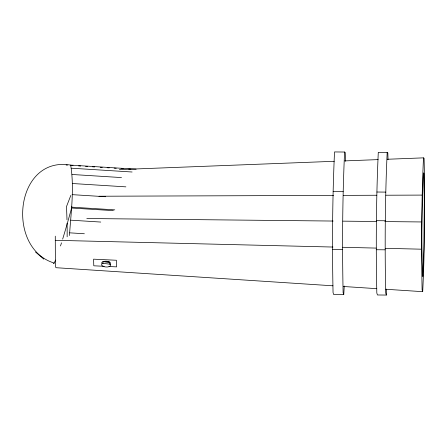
<?xml version="1.0" encoding="UTF-8"?>
<svg xmlns="http://www.w3.org/2000/svg" width="447" height="447" viewBox="0 0 447 447"><rect width="100%" height="100%" fill="white"/><g stroke="black" fill="none" stroke-linecap="round" stroke-linejoin="round"><path stroke-width="0.67" d="M332.959 285.806L56.065 267.703L55.64 267.15L55.35 257.377L55.277 236.156M386.689 289.086L386.342 295.065L377.452 294.975L376.815 292.992C375.849 246.124 376.167 199.194 378.285 152.36L387.175 152.449L387.828 152.891L388.03 159.629M386.342 295.065L385.705 293.076C384.744 246.208 385.057 199.278 387.175 152.449M385.834 289.259L422.706 291.673L422.108 289.807C421.203 245.833 421.499 201.798 423.482 157.858L387.219 159.261M344.257 286.013L343.754 294.651L333.691 294.551L333.054 292.567C332.082 245.699 332.395 198.764 334.524 151.935L344.587 152.036L345.24 152.477L345.503 161.238M343.754 294.651L343.117 292.662C342.139 245.8 342.458 198.865 344.587 152.036M69.453 235.524C71 212.202 74.465 188.304 70.671 165.099C14.874 155.573 5.498 248.443 54.193 263.037L55.534 260.081M422.706 291.673C424.818 247.258 425.097 202.726 424.097 158.277L423.482 157.858M102.978 263.322L109.973 264.205A4.47 2.023 4.1 0 1 108.548 266.786A4.47 2.023 4.1 0 1 102.586 266.032A4.47 2.023 4.1 0 1 102.978 263.322L103.095 261.618L104.034 261.355A4.47 2.023 4.1 0 1 109.409 262.037L110.096 262.501A4.47 2.023 4.1 0 1 110.007 264.523M109.498 263.881L109.616 262.177L103.145 261.607M71.911 206.732L71.364 208.822A47.857 2.296 -74.4 0 1 62.653 239.117M60.485 245.956L61.116 244.028A47.857 2.296 -74.4 0 0 61.49 242.844M70.833 195.395L66.463 206.654A50.589 4.951 87.8 0 1 66.983 219.807M119.405 169.586L334.211 161.3M344.676 160.898L378.151 159.607M98.988 196.233L333.529 195.406M343.302 195.373L376.804 195.25M385.878 195.222L422.175 195.093M333.132 191.595L343.195 191.69M376.894 192.02L385.783 192.104M376.486 220.678L385.375 220.762M86.807 218.516L333.16 221.047M342.933 221.148L376.43 221.494M384.806 221.578L421.795 221.958M332.529 249.309L342.592 249.409M376.29 249.733L385.18 249.823M55.249 240.302L332.987 247.046M342.754 247.286L376.251 248.096M385.325 248.32L421.61 249.197M104.157 266.289L93.781 265.803L93.596 259.176L116.427 260.255L116.611 266.876L109.001 266.518M70.671 165.099L136.123 169.195M70.967 165.463L73.051 165.591M78.622 165.943L80.711 166.072M85.584 166.379L87.673 166.507M92.551 166.815L94.641 166.943M100.206 167.29L102.296 167.424M107.174 167.726L109.258 167.86M114.136 168.161L116.226 168.295M121.098 168.597L123.188 168.731M128.758 169.078L130.848 169.212M71.526 168.212L132.1 172M72.073 174.486L121.506 177.576M72.274 183.505L125.892 186.857M72.123 194.646L105.542 196.736M71.626 207.157L114.795 209.861M71.57 208.028L113.348 210.643M70.81 220.181L100.754 222.058M69.743 232.837L84.366 233.753M343.397 286.488L376.787 288.667M109.616 262.177L103.095 261.618A4.47 2.023 4.1 0 0 101.855 263.495M66.134 165.038L67.508 165.172M35.492 252.03L43.806 259.143M67.067 223.226A50.589 4.951 87.8 0 1 67.139 236.826M54.193 263.032A51.69 2.481 -74.4 0 1 53.433 263.4M424.304 203.022L423.823 249.409L422.801 276.481C420.962 242.123 422.186 207.369 423.404 172.911L423.879 173.235L424.304 203.022"/></g></svg>
